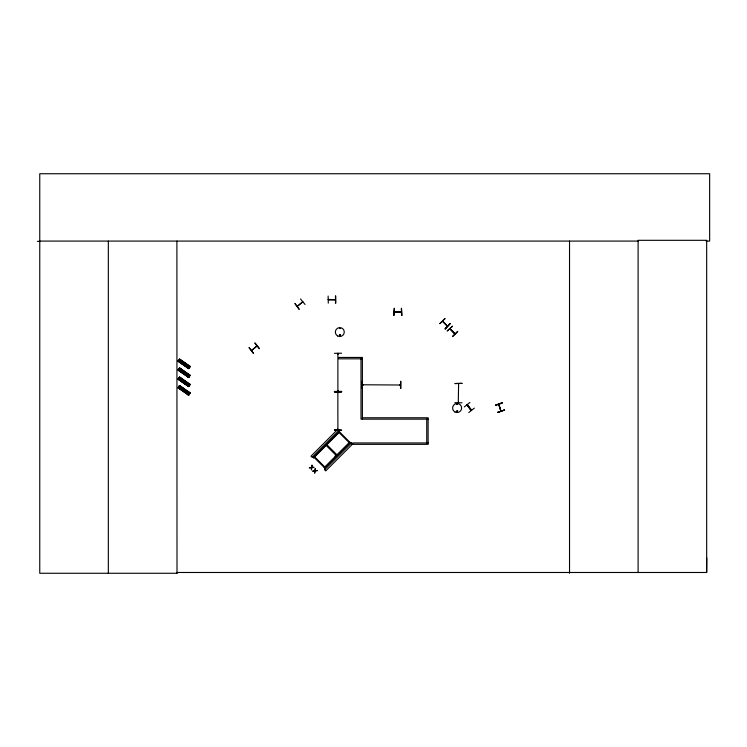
<?xml version="1.0" encoding="UTF-8"?>
<svg xmlns="http://www.w3.org/2000/svg" width="747" height="747" viewBox="0 0 747 747"><rect width="100%" height="100%" fill="white"/><g stroke="black" fill="none" stroke-linecap="round" stroke-linejoin="round"><path stroke-width="1.12" d="M706.158 241.085L709.65 241.085L709.65 173.734L39.759 173.734L39.759 573.266L177.002 573.266L176.908 572.482L706.671 572.482L706.774 558.037M454.391 333.405L455.091 333.704M335.198 456.585L335.31 455.633L335.73 456.053M335.907 455.875L336.01 454.923L336.439 455.343M348.625 443.158L348.737 442.205M337.812 390.914L338.176 391.409M337.812 391.951L337.896 392.595M339.39 335.403C340.94 333.937 339.465 337.205 339.512 335.104M340.501 335.403C338.708 337.495 339.437 333.339 340.436 335.235M498.735 404.37L500.91 411.018M337.887 391.559L337.887 353.331M338.167 354.031L338.139 353.406M337.849 390.914L337.849 391.409M337.849 391.951L337.887 430.029L338.204 429.385M337.849 429.385L338.176 429.88M467.361 404.725L471.609 410.084M458.611 383.622L458.275 402.642L458.565 402.26M442.345 321.266L447.35 326.327M447.574 326.094L442.532 321.051M449.862 328.969L454.746 333.862M340.146 328.559L339.437 328.26L340.156 328.456M467.024 404.827L471.301 410.327M188.991 367.468L188.907 367.001M189.28 376.264L188.944 375.909M328.25 299.482L329.044 299.472M335.319 299.622L328.325 299.482L328.951 299.743M362.286 384.77L400.513 385.013L399.869 385.06M394.276 311.788L394.995 312.031M498.781 404.379L500.938 411.083M178.038 361.296L179.607 359.036L190.177 366.432L188.599 368.691L178.075 361.249M179.215 361.893L180.578 359.942M179.934 362.398L181.297 360.446M181.007 363.145L182.371 361.193M181.951 363.817L183.323 361.865M183.024 364.564L184.397 362.612M179.215 370.717L180.578 368.766M179.934 371.222L181.297 369.27M181.007 371.969L182.371 370.026M181.951 372.641L183.323 370.689M183.024 373.388L184.397 371.446M179.215 379.84L180.578 377.889M187.628 367.785L188.991 365.834M187.702 368.318L189.523 365.722M187.786 368.383L189.607 365.778M179.934 380.344L181.297 378.393M181.007 381.091L182.371 379.14M181.951 381.764L183.323 379.812M183.024 382.511L184.397 380.568M179.215 388.375L180.578 386.423M187.628 376.609L188.991 374.658M187.702 377.151L189.607 374.602M179.934 388.87L181.297 386.918M189.589 376.086L189.178 376.684M181.007 389.626L182.371 387.674M181.951 390.289L183.323 388.337M183.024 391.045L184.397 389.094M187.628 385.732L188.991 383.781M187.702 386.274L189.523 383.669M187.786 386.33L189.607 383.725M190.177 384.378L188.599 386.638L178.038 379.243L179.607 376.983L190.14 384.425M187.628 394.257L188.991 392.306M187.786 394.855L189.607 392.25M189.589 393.734L189.178 394.332M190.177 392.903L188.599 395.172L178.038 387.768L179.607 385.508L190.14 392.959M340.371 335.72L339.81 336.047M456.828 404.043L457.444 404.519L456.8 404.146M457.407 411.662C457.183 409.496 456.286 413.035 457.519 411.252M363.079 385.013L362.36 384.77M401.344 312.031L394.397 312.265M439.852 323.591L444.932 318.577M312.601 456.809L313.731 457.024L339.166 431.579L337.42 429.749M313.441 458.154L339.586 431.999M445.007 328.745L450.086 323.731M452.43 326.224L447.136 331.024L452.467 326.252M450.348 329.436L450.086 328.745L454.811 333.862M452.467 336.355L457.584 331.369M452.719 336.608L457.771 331.565M324.245 467.538L349.689 442.093M325.085 469.293L324.665 467.958L350.11 442.513L352.145 444.474M338.139 392.52L338.214 391.951M300.527 298.977L305.065 304.487M302.628 301.713L297.362 306.326M297.325 306.27L302.89 301.919M249.162 347.654L253.345 353.452M255.044 342.938L259.48 348.532M299.108 309.258L294.916 303.469L299.136 309.239M257.089 346.132L251.468 350.539M464.326 406.919L469.91 402.465M474.354 408.123L468.752 412.54M251.636 350.502L256.884 345.88M502.189 402.82L495.494 405.322M502.264 403.072L495.457 405.229L502.18 402.782M497.679 412.223L504.486 410.066M394.276 312.031L401.4 311.751L400.616 312.199M399.869 384.696L400.364 384.733M457.108 412.055C459.181 409.188 455.082 411.69 456.65 411.821M328.269 303.17L328.129 296.036M335.805 303.123L335.73 295.98M334.441 353.34L341.584 353.21M361.865 381.325L362.314 388.468L361.922 384.388M363.005 385.013L362.314 385.05M400.532 388.459L400.588 381.325M341.584 391.419L334.441 391.428L334.451 391.979L341.584 391.932L341.584 391.381M334.441 391.577L341.584 391.531M334.441 391.811L341.584 391.783M341.584 430.375L334.441 430.048L341.584 430.403M334.441 430.151L341.584 430.104M454.876 402.67L462.019 402.829M37.35 241.365L39.759 241.356M39.759 241.085L638.106 241.085M401.811 315.477L401.438 308.343L401.783 315.477M362.388 358.831L338.596 358.831L338.596 357.449L362.388 357.449L362.388 419.16M362.388 417.769L428.124 417.769L428.124 444.344L352.929 444.344L352.929 442.952L428.124 442.952M428.124 419.16L361.006 419.16L361.006 358.831M339.81 334.759L340.371 335.086M179.504 359.195L190.065 366.581M179.429 359.298L189.962 366.74M179.345 359.419L189.897 366.824M179.233 359.568L189.813 366.945M179.159 359.671L189.701 367.113M189.589 367.263L189.178 367.86M178.486 360.661L189.084 368.01M178.412 360.764L188.991 368.14M178.337 360.866L188.87 368.318L178.216 361.034M178.141 361.146L188.72 368.523M179.485 368.038L190.065 375.414M179.401 368.159L189.962 375.564L179.308 368.29M179.252 368.374L189.794 375.788M179.159 368.495L189.701 375.937M178.514 369.448L189.084 376.833L178.421 369.569M178.337 369.69L188.972 376.992M178.3 369.746L188.814 377.216M188.786 377.263L178.16 369.952L188.711 377.366M179.485 377.16L190.065 384.537M179.392 377.291L189.962 384.686M179.345 377.366L189.869 384.808M179.252 377.496L189.785 384.929M179.131 377.655L189.729 385.013M178.514 378.57L189.084 385.956L178.421 378.692M178.393 378.729L188.972 386.106M178.309 378.85L188.814 386.348M188.786 386.386L178.16 379.074L188.636 386.591M179.504 385.667L190.065 393.062M179.401 385.807L189.962 393.211M179.345 385.891L189.897 393.296M179.233 386.04L189.785 393.464M179.131 386.19L189.729 393.548M178.514 387.095L189.084 394.481L178.412 387.245M188.963 394.659L178.337 387.348L188.814 394.874M178.141 387.618L188.786 394.911M178.075 387.721L188.692 395.032M337.868 354.031L337.887 353.406M444.969 318.614L439.918 323.656M450.086 328.745L454.998 333.61M339.166 431.579L350.11 442.513M339.063 432.532L349.157 442.626M326.869 444.717L336.962 454.82M326.159 445.427L336.262 455.521M314.674 456.912L324.777 467.006M313.731 457.024L324.665 467.958M254.811 343.125L259.274 348.7M249.087 347.719L253.588 353.256M468.042 406.013L470.573 409.235M499.276 405.78L500.518 409.683M400.859 381.325L400.896 388.459M335.468 295.989L335.515 303.123M706.671 572.482L706.671 240.31L638.106 240.31L638.106 572.482M569.531 241.085L569.531 573.266M426.742 419.16L426.742 442.952M401.466 308.343L401.512 315.477M176.899 241.085L177.002 573.266M108.334 241.085L108.334 573.266M337.821 429.31L339.035 430.384L312.115 457.304L310.985 456.184L337.821 429.31M182.679 363.033C183.146 365.106 184.369 361.753 182.679 363.033M182.679 371.857C183.146 373.93 184.369 370.577 182.679 371.857M182.679 380.979C183.146 383.052 184.369 379.7 182.679 380.979M182.679 389.514C183.146 391.577 184.369 388.225 182.679 389.514M311.994 465.232L311.49 467.389L309.305 467.874L311.415 467.846L311.406 469.975L311.919 467.79L314.076 467.305L311.994 467.323L311.994 465.232M315.271 468.509L314.767 470.666L312.582 471.152L314.692 471.124L314.683 473.253L315.197 471.058L317.344 470.582L315.271 470.601L315.271 468.509M179.607 367.86L178.038 370.12L188.608 377.506L190.177 375.255L179.597 367.869M450.011 323.656L445.249 328.988L450.011 323.656M351.52 442.859L324.59 469.788L325.711 470.909L352.64 443.979L351.52 442.859M466.987 404.977L471.329 410.505L466.987 404.977M504.458 409.972L497.773 412.503L504.458 409.972M335.328 299.706L328.297 299.696L335.319 299.678M462.019 383.351L454.876 383.556L462.019 383.342M394.276 308.343L393.884 315.477L394.276 308.343M454.848 411.933A4.519 4.519 0 0 0 461.627 408.03A4.519 4.519 0 0 0 454.848 404.118A4.519 4.519 0 0 0 454.848 411.933M337.579 335.926A4.463 4.463 0 0 0 344.274 332.07A4.463 4.463 0 0 0 337.579 328.204A4.463 4.463 0 0 0 337.579 335.926"/></g></svg>
